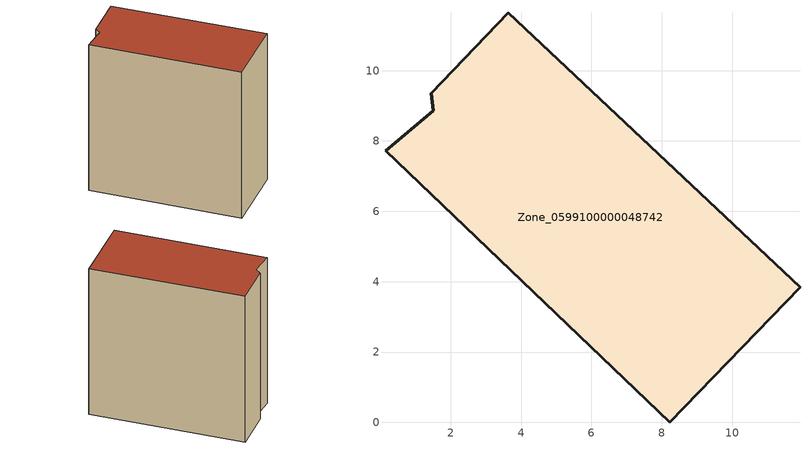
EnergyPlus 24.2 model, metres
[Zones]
Zone_0599100000048742
 floor ground (C_G): 1.51,8.85 1.44,9.36 3.64,11.65 11.93,3.84 8.22,0 0.15,7.72 z0
 wall outside (C_F): 8.22,0 11.93,3.84 3.64,11.65 1.44,9.36 1.51,8.85 0.15,7.72 8.22,0 z0:11.86
 roof outside (C_R): 1.51,8.85 0.15,7.72 8.22,0 11.93,3.84 3.64,11.65 1.44,9.36 z11.86
[BUILDING]
Pand.0599100000048742: North Axis=0; Terrain=City; Loads Convergence Tolerance Value=0.04; Temperature Convergence Tolerance Value=0.4; Solar Distribution=FullExterior; Maximum Number of Warmup Days=25; Minimum Number of Warmup Days=1
[Site:Location]
Rotterdam.The.Hague.AP_ZH_NLD Design_Conditions: Latitude=51.96; Longitude=4.45; Time Zone=1; Elevation=-4.5
[SITE:GROUNDTEMPERATURE:BUILDINGSURFACE]
18, 18, 18, 18, 18, 18, 18, 18, 18, 18, 18, 18
[MATERIAL] Thermal Absorptance=0.9; Solar Absorptance=0.7; Visible Absorptance=0.7
Name | Roughness | Thickness | Conductivity | Density | Specific Heat
G.TI.1946 | MediumSmooth | 0.15 | 1 | 540 | 1210
F.TI.1946 | Rough | 0.3 | 0.857143 | 1920 | 840
R.TI.1946 | MediumRough | 0.2 | 0.1 | 1500 | 1000
[CONSTRUCTION]
C_G: G.TI.1946
C_F: F.TI.1946
C_R: R.TI.1946
[ZONE]
Zone_0599100000048742: Type=1; Multiplier=1; Ceiling Height=Autocalculate; Volume=Autocalculate; Floor Area=autocalculate; Part of Total Floor Area=Yes
[ZONEINFILTRATION:DESIGNFLOWRATE]
Infil_Zone_0599100000048742: Zone or ZoneList or Space or SpaceList=Zone_0599100000048742; Schedule=AlwaysOn; Design Flow Rate Calculation Method=Flow/Area; Flow Rate per Floor Area=0.003; Constant Term Coefficient=1; Temperature Term Coefficient=0; Velocity Term Coefficient=0; Velocity Squared Term Coefficient=0
[HVACTEMPLATE:ZONE:IDEALLOADSAIRSYSTEM]
Zone_0599100000048742: Maximum Heating Supply Air Temperature=50; Minimum Cooling Supply Air Temperature=13; Maximum Heating Supply Air Humidity Ratio=0.0156; Minimum Cooling Supply Air Humidity Ratio=0.0077; Heating Limit=NoLimit; Cooling Limit=NoLimit; Dehumidification Control Type=ConstantSensibleHeatRatio; Cooling Sensible Heat Ratio=0.7; Dehumidification Setpoint=60; Humidification Control Type=None; Humidification Setpoint=30; Outdoor Air Method=None; Outdoor Air Flow Rate per Person=0.00944; Outdoor Air Flow Rate per Zone Floor Area=0; Outdoor Air Flow Rate per Zone=0; Demand Controlled Ventilation Type=None; Outdoor Air Economizer Type=NoEconomizer; Heat Recovery Type=None; Sensible Heat Recovery Effectiveness=0.7; Latent Heat Recovery Effectiveness=0.65
[ZONECONTROL:THERMOSTAT]
ThermostatControl_Zone_0599100000048742: Zone or ZoneList=Zone_0599100000048742; Control Type Schedule=DualSetpointControlType; Control 1=Thermostat_Zone_0599100000048742; Temperature Difference Between Cutout And Setpoint=0
[THERMOSTATSETPOINT:DUALSETPOINT]
Thermostat_Zone_0599100000048742: Heating Setpoint Temperature Schedule=HeatingSetpoint_Zone_0599100000048742; Cooling Setpoint Temperature Schedule=CoolingSetpoint_Zone_0599100000048742
[SCHEDULE:COMPACT]
HeatingSetpoint_Zone_0599100000048742: Through: 12/31, For: AllDays, Until: 24:00, 21
CoolingSetpoint_Zone_0599100000048742: Through: 12/31, For: AllDays, Until: 24:00, 24
DualSetpointControlType: Through: 12/31, For: AllDays, Until: 24:00, 4
AlwaysOn: Through: 12/31, For: AllDays, Until: 24:00, 1
